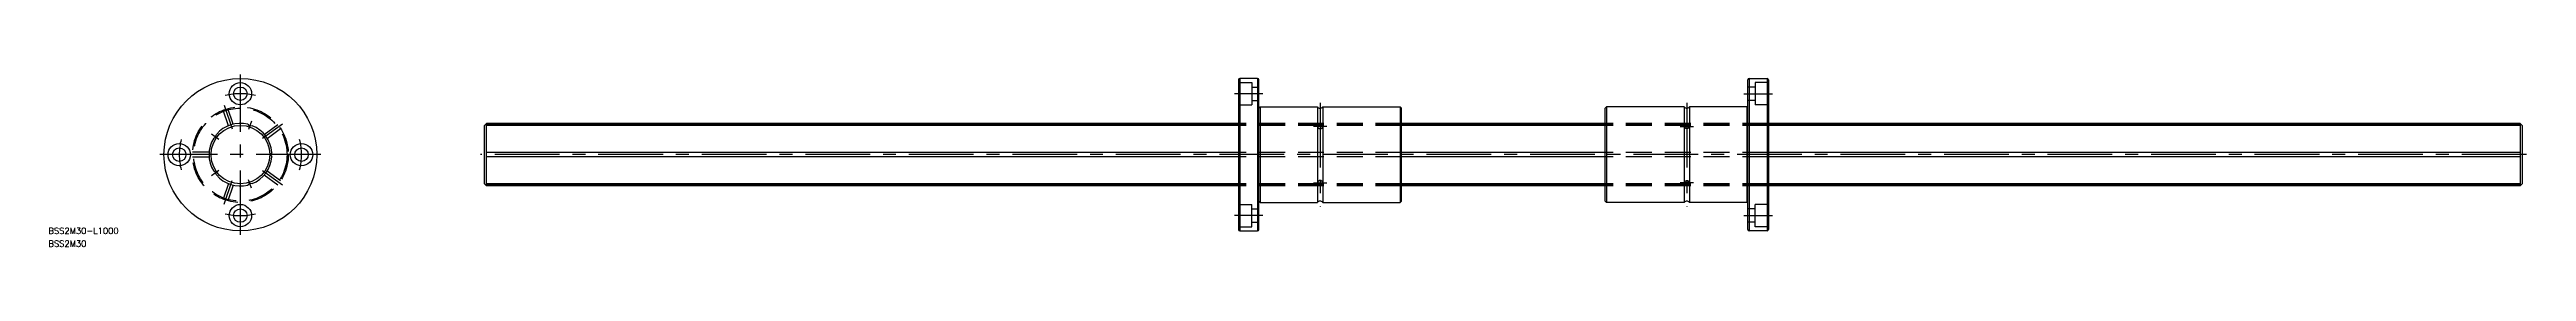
# Model space of a CAD drawing. Extents: x -94 to 1122, y -45 to 40.
import ezdxf

# ---------------------------------------------------------------- set-up
doc = ezdxf.new("R2010")
doc.units = 0
doc.linetypes.add('CENTER', pattern=[50.8, 31.75, -6.35, 6.35, -6.35])
doc.linetypes.add('DASHED', pattern=[19.05, 12.7, -6.35])
doc.layers.get('0').update_dxf_attribs({"linetype": 'CONTINUOUS'})
doc.layers.add('CENTER', color=1, linetype='CENTER')
doc.styles.get("Standard").update_dxf_attribs({"font": 'txt.shx', "height": 3, "bigfont": 'bigfont.shx'})

msp = doc.modelspace()

# ---------------------------------------------------------------- linework, layer by layer
at = {"color": 7, "linetype": 'CONTINUOUS'}
for p, q in [((489.8, 36.9), (489.8, -36.9)), ((490.4, 37.5), (490.4, -37.5)), ((499.2, 37.5), (490.4, 37.5)), ((499.2, 37.5), (499.2, -37.5)), ((499.8, -36.9), (499.8, 36.9)), ((739.8, -36.9), (739.8, 36.9)), ((740.4, 37.5), (740.4, -37.5)), ((740.4, 37.5), (749.2, 37.5)), ((749.2, 37.5), (749.2, -37.5)), ((749.8, 36.9), (749.8, -36.9)), ((120.8, 15.4), (119.8, 14.4)), ((119.8, -14.4), (119.8, 14.4)), ((489.8, 15.4), (120.8, 15.4)), ((120.8, -15.4), (120.8, 15.4)), ((489.8, 15), (120.8, 15)), ((489.8, 14.3), (120.8, 14.3)), ((499.8, 22.9), (500.4, 23.5)), ((499.8, -22.9), (499.8, 22.9)), ((500.4, 23.5), (500.4, -23.5)), ((500.4, 23.5), (528.5, 23.5)), ((528.5, 23.5), (528.5, -23.5)), ((531.1, 23.5), (531.1, -23.5)), ((531.1, 23.5), (569.2, 23.5)), ((569.2, 23.5), (569.2, -23.5)), ((569.8, 22.9), (569.2, 23.5)), ((569.8, -22.9), (569.8, 22.9)), ((669.8, 15.4), (569.8, 15.4)), ((669.8, 15), (569.8, 15)), ((669.8, 14.3), (569.8, 14.3)), ((669.8, 22.9), (670.4, 23.5)), ((669.8, -22.9), (669.8, 22.9)), ((670.4, 23.5), (670.4, -23.5)), ((708.5, 23.5), (670.4, 23.5)), ((708.5, 23.5), (708.5, -23.5)), ((711.1, 23.5), (711.1, -23.5)), ((739.2, 23.5), (711.1, 23.5)), ((739.2, 23.5), (739.2, -23.5)), ((739.8, 22.9), (739.2, 23.5)), ((739.8, -22.9), (739.8, 22.9)), ((1118.8, 15.4), (749.8, 15.4)), ((1118.8, 15), (749.8, 15)), ((1118.8, 14.3), (749.8, 14.3)), ((1118.8, 15.4), (1119.8, 14.4)), ((1118.8, 15.4), (1118.8, -15.4)), ((1119.8, 14.4), (1119.8, -14.4)), ((-16.5, 1.2), (-23.5, 1.2)), ((489.8, 1.1), (120.8, 1.1)), ((669.8, 1.1), (569.8, 1.1)), ((1118.8, 1.1), (749.8, 1.1)), ((-16.5, -1.2), (-23.5, -1.2)), ((489.8, -1.1), (120.8, -1.1)), ((669.8, -1.1), (569.8, -1.1)), ((1118.8, -1.1), (749.8, -1.1)), ((119.8, -14.4), (120.8, -15.4)), ((489.8, -14.3), (120.8, -14.3)), ((489.8, -15), (120.8, -15)), ((489.8, -15.4), (120.8, -15.4)), ((500.4, -23.5), (499.8, -22.9)), ((500.4, -23.5), (528.5, -23.5)), ((531.1, -23.5), (569.2, -23.5)), ((569.2, -23.5), (569.8, -22.9)), ((669.8, -14.3), (569.8, -14.3)), ((669.8, -15), (569.8, -15)), ((669.8, -15.4), (569.8, -15.4)), ((670.4, -23.5), (669.8, -22.9)), ((708.5, -23.5), (670.4, -23.5)), ((739.2, -23.5), (711.1, -23.5)), ((739.2, -23.5), (739.8, -22.9)), ((1118.8, -14.3), (749.8, -14.3)), ((1118.8, -15), (749.8, -15)), ((1118.8, -15.4), (749.8, -15.4)), ((1119.8, -14.4), (1118.8, -15.4)), ((490.4, -37.5), (499.2, -37.5)), ((749.2, -37.5), (740.4, -37.5))]:
    msp.add_line(p, q, dxfattribs=at)
at = {"color": 3, "linetype": 'DASHED'}
for p, q in [((489.8, 35.5), (496.3, 35.5)), ((489.8, 24.5), (496.3, 24.5)), ((496.3, 35.5), (496.3, 24.5)), ((496.3, 33.3), (499.8, 33.3)), ((496.3, 26.7), (499.8, 26.7)), ((743.3, 33.3), (739.8, 33.3)), ((743.3, 26.7), (739.8, 26.7)), ((743.3, 35.5), (743.3, 24.5)), ((749.8, 35.5), (743.3, 35.5)), ((749.8, 24.5), (743.3, 24.5)), ((-5.9, 14.2), (-8.4, 21.9)), ((-3.6, 15), (-6.1, 22.7)), ((11.7, 10), (18.3, 14.8)), ((13.2, 8), (19.7, 12.8)), ((569.8, 15.4), (489.8, 15.4)), ((569.8, 15), (489.8, 15)), ((569.8, 14.3), (489.8, 14.3)), ((749.8, 15.4), (669.8, 15.4)), ((749.8, 15), (669.8, 15)), ((749.8, 14.3), (669.8, 14.3)), ((-15.3, 1.2), (-23.5, 1.2)), ((569.8, 1.1), (489.8, 1.1)), ((749.8, 1.1), (669.8, 1.1)), ((-15.3, -1.2), (-23.5, -1.2)), ((11.7, -10), (18.3, -14.8)), ((13.2, -8), (19.7, -12.8)), ((569.8, -1.1), (489.8, -1.1)), ((749.8, -1.1), (669.8, -1.1)), ((-5.9, -14.2), (-8.4, -21.9)), ((-3.6, -15), (-6.1, -22.7)), ((569.8, -14.3), (489.8, -14.3)), ((569.8, -15), (489.8, -15)), ((569.8, -15.4), (489.8, -15.4)), ((749.8, -14.3), (669.8, -14.3)), ((749.8, -15), (669.8, -15)), ((749.8, -15.4), (669.8, -15.4)), ((489.8, -24.5), (496.3, -24.5)), ((489.8, -35.5), (496.3, -35.5)), ((496.3, -35.5), (496.3, -24.5)), ((496.3, -26.7), (499.8, -26.7)), ((496.3, -33.3), (499.8, -33.3)), ((743.3, -26.7), (739.8, -26.7)), ((743.3, -33.3), (739.8, -33.3)), ((743.3, -35.5), (743.3, -24.5)), ((749.8, -24.5), (743.3, -24.5)), ((749.8, -35.5), (743.3, -35.5))]:
    msp.add_line(p, q, dxfattribs=at)
at = {"color": 7, "linetype": 'CONTINUOUS'}
for points in [[(528.6, 13.8, 0), (528.6, 13.7, 0), (528.6, 13.7, 0), (528.6, 13.6, 0), (528.6, 13.6, 0), (528.6, 13.5, 0), (528.6, 13.5, 0), (528.7, 13.5, 0), (528.7, 13.4, 0), (528.7, 13.4, 0), (528.7, 13.3, 0), (528.8, 13.3, 0), (528.8, 13.2, 0), (528.8, 13.2, 0), (528.9, 13.2, 0), (528.9, 13.1, 0), (528.9, 13.1, 0), (529, 13, 0), (529, 13, 0), (529.1, 13, 0), (529.1, 13, 0), (529.2, 12.9, 0), (529.2, 12.9, 0), (529.3, 12.9, 0), (529.4, 12.9, 0), (529.4, 12.8, 0), (529.5, 12.8, 0), (529.5, 12.8, 0), (529.6, 12.8, 0), (529.6, 12.8, 0), (529.7, 12.8, 0), (529.8, 12.8, 0), (529.8, 12.8, 0), (529.9, 12.8, 0), (530, 12.8, 0), (530, 12.8, 0), (530.1, 12.8, 0), (530.1, 12.8, 0), (530.2, 12.8, 0), (530.3, 12.8, 0), (530.3, 12.9, 0), (530.4, 12.9, 0), (530.4, 12.9, 0), (530.5, 12.9, 0), (530.5, 13, 0), (530.6, 13, 0), (530.6, 13, 0), (530.7, 13, 0), (530.7, 13.1, 0), (530.8, 13.1, 0), (530.8, 13.2, 0), (530.8, 13.2, 0), (530.9, 13.2, 0), (530.9, 13.3, 0), (530.9, 13.3, 0), (531, 13.4, 0), (531, 13.4, 0), (531, 13.5, 0), (531, 13.5, 0), (531, 13.5, 0), (531.1, 13.6, 0), (531.1, 13.6, 0), (531.1, 13.7, 0), (531.1, 13.7, 0), (531.1, 13.8, 0), (531.1, 13.8, 0), (531.1, 13.9, 0), (531.1, 13.9, 0), (531.1, 14, 0), (531, 14, 0), (531, 14.1, 0), (531, 14.1, 0), (531, 14.2, 0), (531, 14.2, 0), (530.9, 14.3, 0), (530.9, 14.3, 0), (530.9, 14.4, 0), (530.8, 14.4, 0), (530.8, 14.4, 0), (530.8, 14.5, 0), (530.7, 14.5, 0), (530.7, 14.5, 0), (530.6, 14.6, 0), (530.6, 14.6, 0), (530.5, 14.6, 0), (530.5, 14.7, 0), (530.4, 14.7, 0), (530.4, 14.7, 0), (530.3, 14.7, 0), (530.3, 14.7, 0), (530.2, 14.8, 0), (530.1, 14.8, 0), (530.1, 14.8, 0), (530, 14.8, 0), (530, 14.8, 0), (529.9, 14.8, 0), (529.8, 14.8, 0), (529.8, 14.8, 0), (529.7, 14.8, 0), (529.6, 14.8, 0), (529.6, 14.8, 0), (529.5, 14.8, 0), (529.5, 14.8, 0), (529.4, 14.7, 0), (529.4, 14.7, 0), (529.3, 14.7, 0), (529.2, 14.7, 0), (529.2, 14.7, 0), (529.1, 14.6, 0), (529.1, 14.6, 0), (529, 14.6, 0), (529, 14.5, 0), (528.9, 14.5, 0), (528.9, 14.5, 0), (528.9, 14.4, 0), (528.8, 14.4, 0), (528.8, 14.4, 0), (528.8, 14.3, 0), (528.7, 14.3, 0), (528.7, 14.2, 0), (528.7, 14.2, 0), (528.7, 14.1, 0), (528.6, 14.1, 0), (528.6, 14, 0), (528.6, 14, 0), (528.6, 13.9, 0), (528.6, 13.9, 0), (528.6, 13.8, 0), (528.6, 13.8, 0)], [(711.1, 13.8, 0), (711.1, 13.7, 0), (711.1, 13.7, 0), (711.1, 13.6, 0), (711.1, 13.6, 0), (711, 13.5, 0), (711, 13.5, 0), (711, 13.5, 0), (711, 13.4, 0), (711, 13.4, 0), (710.9, 13.3, 0), (710.9, 13.3, 0), (710.9, 13.2, 0), (710.8, 13.2, 0), (710.8, 13.2, 0), (710.8, 13.1, 0), (710.7, 13.1, 0), (710.7, 13, 0), (710.6, 13, 0), (710.6, 13, 0), (710.5, 13, 0), (710.5, 12.9, 0), (710.4, 12.9, 0), (710.4, 12.9, 0), (710.3, 12.9, 0), (710.3, 12.8, 0), (710.2, 12.8, 0), (710.1, 12.8, 0), (710.1, 12.8, 0), (710, 12.8, 0), (710, 12.8, 0), (709.9, 12.8, 0), (709.8, 12.8, 0), (709.8, 12.8, 0), (709.7, 12.8, 0), (709.6, 12.8, 0), (709.6, 12.8, 0), (709.5, 12.8, 0), (709.5, 12.8, 0), (709.4, 12.8, 0), (709.4, 12.9, 0), (709.3, 12.9, 0), (709.2, 12.9, 0), (709.2, 12.9, 0), (709.1, 13, 0), (709.1, 13, 0), (709, 13, 0), (709, 13, 0), (708.9, 13.1, 0), (708.9, 13.1, 0), (708.9, 13.2, 0), (708.8, 13.2, 0), (708.8, 13.2, 0), (708.8, 13.3, 0), (708.7, 13.3, 0), (708.7, 13.4, 0), (708.7, 13.4, 0), (708.7, 13.5, 0), (708.6, 13.5, 0), (708.6, 13.5, 0), (708.6, 13.6, 0), (708.6, 13.6, 0), (708.6, 13.7, 0), (708.6, 13.7, 0), (708.6, 13.8, 0), (708.6, 13.8, 0), (708.6, 13.9, 0), (708.6, 13.9, 0), (708.6, 14, 0), (708.6, 14, 0), (708.6, 14.1, 0), (708.7, 14.1, 0), (708.7, 14.2, 0), (708.7, 14.2, 0), (708.7, 14.3, 0), (708.8, 14.3, 0), (708.8, 14.4, 0), (708.8, 14.4, 0), (708.9, 14.4, 0), (708.9, 14.5, 0), (708.9, 14.5, 0), (709, 14.5, 0), (709, 14.6, 0), (709.1, 14.6, 0), (709.1, 14.6, 0), (709.2, 14.7, 0), (709.2, 14.7, 0), (709.3, 14.7, 0), (709.4, 14.7, 0), (709.4, 14.7, 0), (709.5, 14.8, 0), (709.5, 14.8, 0), (709.6, 14.8, 0), (709.6, 14.8, 0), (709.7, 14.8, 0), (709.8, 14.8, 0), (709.8, 14.8, 0), (709.9, 14.8, 0), (710, 14.8, 0), (710, 14.8, 0), (710.1, 14.8, 0), (710.1, 14.8, 0), (710.2, 14.8, 0), (710.3, 14.7, 0), (710.3, 14.7, 0), (710.4, 14.7, 0), (710.4, 14.7, 0), (710.5, 14.7, 0), (710.5, 14.6, 0), (710.6, 14.6, 0), (710.6, 14.6, 0), (710.7, 14.5, 0), (710.7, 14.5, 0), (710.8, 14.5, 0), (710.8, 14.4, 0), (710.8, 14.4, 0), (710.9, 14.4, 0), (710.9, 14.3, 0), (710.9, 14.3, 0), (711, 14.2, 0), (711, 14.2, 0), (711, 14.1, 0), (711, 14.1, 0), (711, 14, 0), (711.1, 14, 0), (711.1, 13.9, 0), (711.1, 13.9, 0), (711.1, 13.8, 0), (711.1, 13.8, 0)], [(528.6, -13.8, 0), (528.6, -13.8, 0), (528.6, -13.9, 0), (528.6, -13.9, 0), (528.6, -14, 0), (528.6, -14, 0), (528.6, -14.1, 0), (528.7, -14.1, 0), (528.7, -14.2, 0), (528.7, -14.2, 0), (528.7, -14.3, 0), (528.8, -14.3, 0), (528.8, -14.4, 0), (528.8, -14.4, 0), (528.9, -14.4, 0), (528.9, -14.5, 0), (528.9, -14.5, 0), (529, -14.5, 0), (529, -14.6, 0), (529.1, -14.6, 0), (529.1, -14.6, 0), (529.2, -14.7, 0), (529.2, -14.7, 0), (529.3, -14.7, 0), (529.4, -14.7, 0), (529.4, -14.7, 0), (529.5, -14.8, 0), (529.5, -14.8, 0), (529.6, -14.8, 0), (529.6, -14.8, 0), (529.7, -14.8, 0), (529.8, -14.8, 0), (529.8, -14.8, 0), (529.9, -14.8, 0), (530, -14.8, 0), (530, -14.8, 0), (530.1, -14.8, 0), (530.1, -14.8, 0), (530.2, -14.8, 0), (530.3, -14.7, 0), (530.3, -14.7, 0), (530.4, -14.7, 0), (530.4, -14.7, 0), (530.5, -14.7, 0), (530.5, -14.6, 0), (530.6, -14.6, 0), (530.6, -14.6, 0), (530.7, -14.5, 0), (530.7, -14.5, 0), (530.8, -14.5, 0), (530.8, -14.4, 0), (530.8, -14.4, 0), (530.9, -14.4, 0), (530.9, -14.3, 0), (530.9, -14.3, 0), (531, -14.2, 0), (531, -14.2, 0), (531, -14.1, 0), (531, -14.1, 0), (531, -14, 0), (531.1, -14, 0), (531.1, -13.9, 0), (531.1, -13.9, 0), (531.1, -13.8, 0), (531.1, -13.8, 0), (531.1, -13.7, 0), (531.1, -13.7, 0), (531.1, -13.6, 0), (531.1, -13.6, 0), (531, -13.5, 0), (531, -13.5, 0), (531, -13.5, 0), (531, -13.4, 0), (531, -13.4, 0), (530.9, -13.3, 0), (530.9, -13.3, 0), (530.9, -13.2, 0), (530.8, -13.2, 0), (530.8, -13.2, 0), (530.8, -13.1, 0), (530.7, -13.1, 0), (530.7, -13, 0), (530.6, -13, 0), (530.6, -13, 0), (530.5, -13, 0), (530.5, -12.9, 0), (530.4, -12.9, 0), (530.4, -12.9, 0), (530.3, -12.9, 0), (530.3, -12.8, 0), (530.2, -12.8, 0), (530.1, -12.8, 0), (530.1, -12.8, 0), (530, -12.8, 0), (530, -12.8, 0), (529.9, -12.8, 0), (529.8, -12.8, 0), (529.8, -12.8, 0), (529.7, -12.8, 0), (529.6, -12.8, 0), (529.6, -12.8, 0), (529.5, -12.8, 0), (529.5, -12.8, 0), (529.4, -12.8, 0), (529.4, -12.9, 0), (529.3, -12.9, 0), (529.2, -12.9, 0), (529.2, -12.9, 0), (529.1, -13, 0), (529.1, -13, 0), (529, -13, 0), (529, -13, 0), (528.9, -13.1, 0), (528.9, -13.1, 0), (528.9, -13.2, 0), (528.8, -13.2, 0), (528.8, -13.2, 0), (528.8, -13.3, 0), (528.7, -13.3, 0), (528.7, -13.4, 0), (528.7, -13.4, 0), (528.7, -13.5, 0), (528.6, -13.5, 0), (528.6, -13.5, 0), (528.6, -13.6, 0), (528.6, -13.6, 0), (528.6, -13.7, 0), (528.6, -13.7, 0), (528.6, -13.8, 0)], [(711.1, -13.8, 0), (711.1, -13.8, 0), (711.1, -13.9, 0), (711.1, -13.9, 0), (711.1, -14, 0), (711, -14, 0), (711, -14.1, 0), (711, -14.1, 0), (711, -14.2, 0), (711, -14.2, 0), (710.9, -14.3, 0), (710.9, -14.3, 0), (710.9, -14.4, 0), (710.8, -14.4, 0), (710.8, -14.4, 0), (710.8, -14.5, 0), (710.7, -14.5, 0), (710.7, -14.5, 0), (710.6, -14.6, 0), (710.6, -14.6, 0), (710.5, -14.6, 0), (710.5, -14.7, 0), (710.4, -14.7, 0), (710.4, -14.7, 0), (710.3, -14.7, 0), (710.3, -14.7, 0), (710.2, -14.8, 0), (710.1, -14.8, 0), (710.1, -14.8, 0), (710, -14.8, 0), (710, -14.8, 0), (709.9, -14.8, 0), (709.8, -14.8, 0), (709.8, -14.8, 0), (709.7, -14.8, 0), (709.6, -14.8, 0), (709.6, -14.8, 0), (709.5, -14.8, 0), (709.5, -14.8, 0), (709.4, -14.7, 0), (709.4, -14.7, 0), (709.3, -14.7, 0), (709.2, -14.7, 0), (709.2, -14.7, 0), (709.1, -14.6, 0), (709.1, -14.6, 0), (709, -14.6, 0), (709, -14.5, 0), (708.9, -14.5, 0), (708.9, -14.5, 0), (708.9, -14.4, 0), (708.8, -14.4, 0), (708.8, -14.4, 0), (708.8, -14.3, 0), (708.7, -14.3, 0), (708.7, -14.2, 0), (708.7, -14.2, 0), (708.7, -14.1, 0), (708.6, -14.1, 0), (708.6, -14, 0), (708.6, -14, 0), (708.6, -13.9, 0), (708.6, -13.9, 0), (708.6, -13.8, 0), (708.6, -13.8, 0), (708.6, -13.7, 0), (708.6, -13.7, 0), (708.6, -13.6, 0), (708.6, -13.6, 0), (708.6, -13.5, 0), (708.6, -13.5, 0), (708.7, -13.5, 0), (708.7, -13.4, 0), (708.7, -13.4, 0), (708.7, -13.3, 0), (708.8, -13.3, 0), (708.8, -13.2, 0), (708.8, -13.2, 0), (708.9, -13.2, 0), (708.9, -13.1, 0), (708.9, -13.1, 0), (709, -13, 0), (709, -13, 0), (709.1, -13, 0), (709.1, -13, 0), (709.2, -12.9, 0), (709.2, -12.9, 0), (709.3, -12.9, 0), (709.4, -12.9, 0), (709.4, -12.8, 0), (709.5, -12.8, 0), (709.5, -12.8, 0), (709.6, -12.8, 0), (709.6, -12.8, 0), (709.7, -12.8, 0), (709.8, -12.8, 0), (709.8, -12.8, 0), (709.9, -12.8, 0), (710, -12.8, 0), (710, -12.8, 0), (710.1, -12.8, 0), (710.1, -12.8, 0), (710.2, -12.8, 0), (710.3, -12.8, 0), (710.3, -12.9, 0), (710.4, -12.9, 0), (710.4, -12.9, 0), (710.5, -12.9, 0), (710.5, -13, 0), (710.6, -13, 0), (710.6, -13, 0), (710.7, -13, 0), (710.7, -13.1, 0), (710.8, -13.1, 0), (710.8, -13.2, 0), (710.8, -13.2, 0), (710.9, -13.2, 0), (710.9, -13.3, 0), (710.9, -13.3, 0), (711, -13.4, 0), (711, -13.4, 0), (711, -13.5, 0), (711, -13.5, 0), (711, -13.5, 0), (711.1, -13.6, 0), (711.1, -13.6, 0), (711.1, -13.7, 0), (711.1, -13.7, 0), (711.1, -13.8, 0)]]:
    msp.add_polyline3d(points, dxfattribs=at)
for centre, radius in [((0, 0), 37.5), ((0, 30), 5.5), ((0, 30), 3.3), ((0, 0), 14.4), ((-30, 0), 5.5), ((-30, 0), 3.3), ((30, 0), 5.5), ((30, 0), 3.3), ((0, -30), 5.5), ((0, -30), 3.3)]:
    msp.add_circle(centre, radius, dxfattribs=at)
at = {"color": 3, "linetype": 'DASHED'}
for radius in [23.5, 22.9]:
    msp.add_circle((0, 0), radius, dxfattribs=at)
at = {"color": 7, "linetype": 'CONTINUOUS'}
for centre, radius, start, end in [((490.4, 36.9), 0.6, 90, 180), ((499.2, 36.9), 0.6, 0, 90), ((740.4, 36.9), 0.6, 90, 180), ((749.2, 36.9), 0.6, 360, 90), ((0, 0), 15.4, 76.2344, 139.7656), ((5.2, 16.2), 1.99, 217.0514, 286.9486), ((0, 0), 15.4, 4.2344, 67.7656), ((529.8, 24.6), 1.71, 220.4497, 319.5503), ((709.8, 24.6), 1.71, 220.4497, 319.5503), ((0, 0), 15.4, 148.2344, 211.7656), ((-13.7, 10), 1.99, 289.0514, 358.9486), ((17, 0), 1.99, 145.0514, 214.9486), ((-13.7, -10), 1.99, 1.0514, 70.9486), ((0, 0), 15.4, 220.2344, 283.7656), ((0, 0), 15.4, 292.2344, 355.7656), ((5.2, -16.2), 1.99, 73.0514, 142.9486), ((529.8, -24.6), 1.71, 40.4497, 139.5503), ((709.8, -24.6), 1.71, 40.4497, 139.5503), ((490.4, -36.9), 0.6, 180, 270), ((499.2, -36.9), 0.6, 270, 0), ((740.4, -36.9), 0.6, 180, 270), ((749.2, -36.9), 0.6, 270, 360)]:
    msp.add_arc(centre, radius, start, end, dxfattribs=at)
at = {"layer": 'CENTER', "color": 1, "linetype": 'CENTER'}
for p, q in [((0, -39.5), (0, 39.5)), ((501.8, 30), (487.8, 30)), ((529.8, 25.5), (529.8, -25.5)), ((709.8, 25.5), (709.8, -25.5)), ((737.8, 30), (751.8, 30)), ((-7.9, 24.3), (-4.1, 12.7)), ((5.4, 16.5), (4, 12.4)), ((20.6, 15), (10.8, 7.9)), ((533.1, 13.8), (526.6, 13.8)), ((706.6, 13.8), (713.1, 13.8)), ((39.5, 0), (-39.5, 0)), ((-14.1, 10.2), (-10.5, 7.6)), ((1121.8, 0), (117.8, 0)), ((-14.1, -10.2), (-10.5, -7.6)), ((20.6, -15), (10.8, -7.9)), ((-7.9, -24.3), (-4.1, -12.7)), ((5.4, -16.5), (4, -12.4)), ((526.6, -13.8), (533.1, -13.8)), ((713.1, -13.8), (706.6, -13.8)), ((501.8, -30), (487.8, -30)), ((737.8, -30), (751.8, -30))]:
    msp.add_line(p, q, dxfattribs=at)
for start, end in [(75.6385, 104.3615), (165.6385, 194.3615), (345.6385, 14.3615), (255.6385, 284.3615)]:
    msp.add_arc((0, 0), 30, start, end, dxfattribs=at)

# ---------------------------------------------------------------- texts
at = {"color": 7, "linetype": 'CONTINUOUS'}
for s, p in [('BSS2M30-L1000', (-94.2, -39)), ('BSS2M30', (-94.2, -45.3))]:
    msp.add_text(s, height=3, dxfattribs=at).set_placement(p)

doc.saveas('drawing.dxf')
